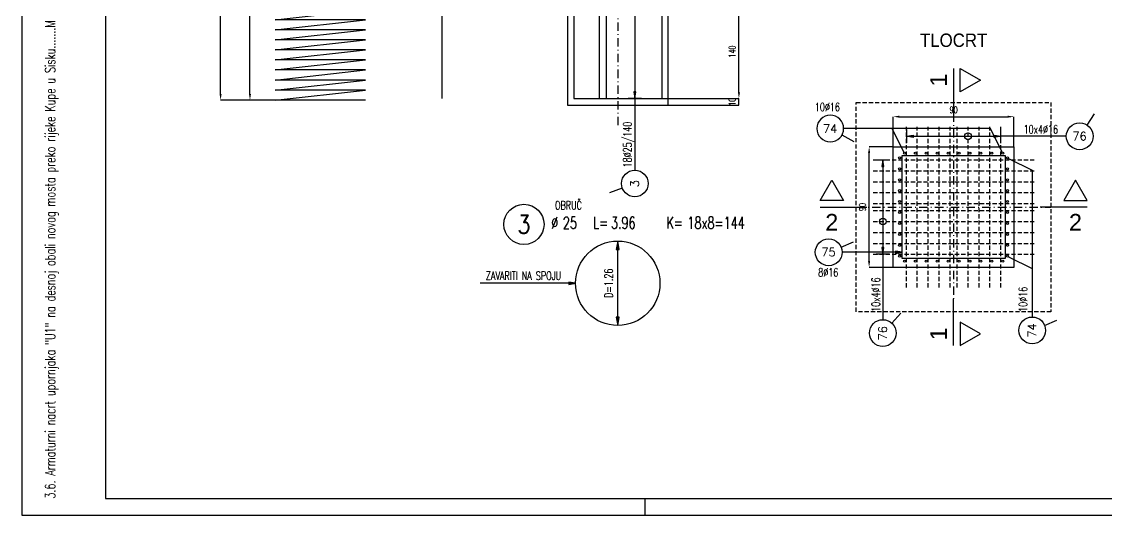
# Model space of a CAD drawing. Extents: x 0 to 12346, y 0 to 3567.
# Drawn here: x 0 to 1619, y 0 to 737 of the extents above; entities that cross this region are included whole.
import ezdxf
from ezdxf.enums import TextEntityAlignment as Align

# ---------------------------------------------------------------- set-up
doc = ezdxf.new("R2010")
doc.units = 0
doc.header["$LTSCALE"] = 50
doc.header["$PDMODE"] = 34
doc.header["$PDSIZE"] = 5
for name, pattern in [('CENTER', [0.47, 0.25, -0.1, 0.02, -0.1]), ('HIDDEN', [9.525, 6.35, -3.175]), ('HIDDEN2', [0.1875, 0.125, -0.0625])]:
    doc.linetypes.add(name, pattern=pattern)
doc.layers.get('DEFPOINTS').update_dxf_attribs({"linetype": 'CONTINUOUS'})
for name, color, linetype in [('ARM', 1, 'CONTINUOUS'), ('ARM-I', 6, 'CONTINUOUS'), ('BETON', 7, 'CONTINUOUS'), ('CRTICA', 7, 'CONTINUOUS'), ('FILE', 8, 'CONTINUOUS'), ('KOTE', 4, 'CONTINUOUS'), ('NEVIDLJIVO', 9, 'HIDDEN2'), ('OSI', 2, 'CENTER'), ('TANKO', 8, 'CONTINUOUS'), ('TEKST', 7, 'CONTINUOUS')]:
    doc.layers.add(name, color=color, linetype=linetype)
doc.styles.add('KOTE', font='romans.shx', dxfattribs={"width": 0.7})
doc.styles.add('NASLOV', font='ARIAL.TTF')
doc.styles.get("Standard").update_dxf_attribs({"font": 'romans.shx', "width": 0.9})
doc.dimstyles.new('M-50', dxfattribs={"dimscale": 50, "dimtxt": 0.2, "dimasz": 0.185, "dimexe": 0, "dimexo": 0, "dimgap": 0.1, "dimtad": 1, "dimdec": 0, "dimzin": 0, "dimdsep": 46, "dimtxsty": 'KOTE', "dimcen": 0.09, "dimclrd": 256, "dimclre": 256, "dimclrt": 2, "dimadec": 0, "dimazin": 0, "dimtfac": 1, "dimtdec": 0, "dimtix": 1, "dimtmove": 2, "dimatfit": 3, "dimfxl": 0, "dimtolj": 1, "dimtzin": 0, "dimarcsym": 0})

# ---------------------------------------------------------------- blocks, each defined once
blk = doc.blocks.new('STR')
at = {"layer": 'KOTE', "color": 9}
blk.add_lwpolyline([(-1, 0.17), (-1, -0.17), (0, 0)], close=True, dxfattribs=at)
at = {"layer": 'KOTE', "color": 9, "linetype": 'ByBlock'}
blk.add_solid([(-1, 0.17), (-1, -0.17), (0, 0)], dxfattribs=at)
blk = doc.blocks.new('*D294')
at = {"layer": 'DEFPOINTS', "color": 0}
for p in [(955.4, 622.5), (1070.7, 622.5), (964.8, 612.5)]:
    blk.add_point(p, dxfattribs=at)
at = {"layer": 'TANKO', "lineweight": -2}
for p, q in [((955.4, 622.5), (1070.7, 622.5)), ((1070.7, 612.5), (1070.7, 622.5)), ((964.8, 612.5), (1070.7, 612.5))]:
    blk.add_line(p, q, dxfattribs=at)
at = {"layer": 'TANKO', "color": 2, "insert": (1060.7, 617.5), "char_height": 10, "attachment_point": 5, "rotation": 90, "style": 'KOTE'}
blk.add_mtext('\\A1;10', dxfattribs=at)
blk = doc.blocks.new('S')
at = {"layer": 'KOTE', "color": 9}
blk.add_line((0, 1), (0, -1), dxfattribs=at)
blk.add_lwpolyline([(-1, 0.17), (-1, -0.17), (0, 0)], close=True, dxfattribs=at)
at = {"layer": 'KOTE', "color": 9, "linetype": 'ByBlock'}
blk.add_solid([(-1, 0.17), (-1, -0.17), (0, 0)], dxfattribs=at)
blk = doc.blocks.new('P')
at = {"layer": 'KOTE'}
blk.add_circle((0, 0), 0.4, dxfattribs=at)
blk.add_attdef('P', text='', height=0.25, dxfattribs=at).set_placement((-0.004, 0.004), align=Align.MIDDLE)
blk = doc.blocks.new('POZ')
at = {"layer": 'ARM-I'}
blk.add_circle((0, 0), 0.6, dxfattribs=at)
at = {"layer": 'ARM', "width": 0.7}
for s, p in [('%%c', (0.814, -0.125)), ('L=', (2.064, -0.125)), ('K=', (4.256, -0.125))]:
    blk.add_text(s, height=0.35, dxfattribs=at).set_placement(p)
for tag, p in [('VA', (0.879, 0.435)), ('FI', (1.162, -0.13)), ('DUZ', (2.598, -0.13)), ('KOM', (4.881, -0.13))]:
    blk.add_attdef(tag, p, '', height=0.35, dxfattribs=at)
at = {"layer": 'ARM', "width": 0.7, "flags": 1}
for tag, p in [('TIP', (1.038, -0.896)), ('A', (1.162, -1.411)), ('B', (1.162, -1.918)), ('C', (1.162, -2.426)), ('D', (1.162, -2.934)), ('E', (1.162, -3.441)), ('F', (1.162, -3.949)), ('G', (1.162, -4.457)), ('H', (1.162, -4.964)), ('I', (1.162, -5.472)), ('J', (1.162, -5.98)), ('K', (1.162, -6.487)), ('L', (1.162, -6.995)), ('M', (1.162, -7.503)), ('N', (1.162, -8.011))]:
    blk.add_attdef(tag, p, '', height=0.35, dxfattribs=at)
at = {"layer": 'ARM-I', "width": 0.8}
blk.add_attdef('POZ', text='', height=0.55, dxfattribs=at).set_placement((0, 0), align=Align.MIDDLE)
blk = doc.blocks.new('*D321')
at = {"layer": 'DEFPOINTS', "color": 0}
for p in [(340.8, 1415), (378.3, 1415), (378.3, 620)]:
    blk.add_point(p, dxfattribs=at)
at = {"layer": 'KOTE', "lineweight": -2}
for p, q in [((378.3, 1415), (340.8, 1415)), ((340.8, 629.2), (340.8, 1405.7)), ((378.3, 620), (340.8, 620))]:
    blk.add_line(p, q, dxfattribs=at)
at = {"layer": 'KOTE'}
for points in [[(339.2, 1405.7), (342.3, 1405.7), (340.8, 1415)], [(339.2, 629.2), (342.3, 629.2), (340.8, 620)]]:
    blk.add_solid(points, dxfattribs=at)
at = {"layer": 'KOTE', "color": 2, "insert": (330.8, 1017.5), "char_height": 10, "attachment_point": 5, "rotation": 90, "style": 'KOTE'}
blk.add_mtext('\\A1;53x15', dxfattribs=at)
blk = doc.blocks.new('*D323')
at = {"layer": 'DEFPOINTS', "color": 0}
for p in [(296.9, 1415), (378.3, 1415), (378.3, 620)]:
    blk.add_point(p, dxfattribs=at)
at = {"layer": 'KOTE', "lineweight": -2}
for p, q in [((378.3, 1415), (296.9, 1415)), ((296.9, 629.2), (296.9, 1405.7)), ((378.3, 620), (296.9, 620))]:
    blk.add_line(p, q, dxfattribs=at)
at = {"layer": 'KOTE'}
for points in [[(295.4, 1405.7), (298.5, 1405.7), (296.9, 1415)], [(295.4, 629.2), (298.5, 629.2), (296.9, 620)]]:
    blk.add_solid(points, dxfattribs=at)
at = {"layer": 'KOTE', "color": 2, "insert": (286.9, 1017.5), "char_height": 10, "attachment_point": 5, "rotation": 90, "style": 'KOTE'}
blk.add_mtext('\\A1;795', dxfattribs=at)
blk = doc.blocks.new('A$C03C140D4')
at = {"layer": 'ARM-I'}
for p, q in [((-135, 780), (0, 795)), ((0, 795), (-135, 795)), ((-135, 765), (0, 780)), ((0, 780), (-135, 780)), ((-135, 750), (0, 765)), ((0, 765), (-135, 765)), ((-135, 735), (0, 750)), ((0, 750), (-135, 750)), ((-135, 720), (0, 735)), ((0, 735), (-135, 735)), ((-135, 705), (0, 720)), ((0, 720), (-135, 720)), ((-135, 690), (0, 705)), ((0, 705), (-135, 705)), ((-135, 675), (0, 690)), ((0, 690), (-135, 690)), ((-135, 660), (0, 675)), ((0, 675), (-135, 675)), ((-135, 645), (0, 660)), ((0, 660), (-135, 660)), ((-135, 630), (0, 645)), ((0, 645), (-135, 645)), ((-135, 615), (0, 630)), ((0, 630), (-135, 630)), ((-135, 600), (0, 615)), ((0, 615), (-135, 615)), ((-135, 585), (0, 600)), ((0, 600), (-135, 600)), ((-135, 570), (0, 585)), ((0, 585), (-135, 585)), ((-135, 555), (0, 570)), ((0, 570), (-135, 570)), ((-135, 540), (0, 555)), ((0, 555), (-135, 555)), ((-135, 525), (0, 540)), ((0, 540), (-135, 540)), ((-135, 510), (0, 525)), ((0, 525), (-135, 525)), ((-135, 495), (0, 510)), ((0, 510), (-135, 510)), ((-135, 480), (0, 495)), ((0, 495), (-135, 495)), ((-135, 465), (0, 480)), ((0, 480), (-135, 480)), ((-135, 450), (0, 465)), ((0, 465), (-135, 465)), ((-135, 435), (0, 450)), ((0, 450), (-135, 450)), ((-135, 420), (0, 435)), ((0, 435), (-135, 435)), ((-135, 405), (0, 420)), ((0, 420), (-135, 420)), ((-135, 390), (0, 405)), ((0, 405), (-135, 405)), ((-135, 375), (0, 390)), ((0, 390), (-135, 390)), ((-135, 360), (0, 375)), ((0, 375), (-135, 375)), ((-135, 345), (0, 360)), ((0, 360), (-135, 360)), ((-135, 330), (0, 345)), ((0, 345), (-135, 345)), ((-135, 315), (0, 330)), ((0, 330), (-135, 330)), ((-135, 300), (0, 315)), ((0, 315), (-135, 315)), ((-135, 285), (0, 300)), ((0, 300), (-135, 300)), ((-135, 270), (0, 285)), ((0, 285), (-135, 285)), ((-135, 255), (0, 270)), ((0, 270), (-135, 270)), ((-135, 240), (0, 255)), ((0, 255), (-135, 255)), ((-135, 225), (0, 240)), ((0, 240), (-135, 240)), ((-135, 210), (0, 225)), ((0, 225), (-135, 225)), ((-135, 195), (0, 210)), ((0, 210), (-135, 210)), ((-135, 180), (0, 195)), ((0, 195), (-135, 195)), ((-135, 165), (0, 180)), ((0, 180), (-135, 180)), ((-135, 150), (0, 165)), ((0, 165), (-135, 165)), ((-135, 135), (0, 150)), ((0, 150), (-135, 150)), ((-135, 120), (0, 135)), ((0, 135), (-135, 135)), ((-135, 105), (0, 120)), ((0, 120), (-135, 120)), ((-135, 90), (0, 105)), ((0, 105), (-135, 105)), ((-135, 75), (0, 90)), ((0, 90), (-135, 90)), ((-135, 60), (0, 75)), ((0, 75), (-135, 75)), ((-135, 45), (0, 60)), ((0, 60), (-135, 60)), ((-135, 30), (0, 45)), ((0, 45), (-135, 45)), ((-135, 15), (0, 30)), ((0, 30), (-135, 30)), ((-135, 0), (0, 15)), ((0, 15), (-135, 15)), ((0, 0), (-135, 0))]:
    blk.add_line(p, q, dxfattribs=at)
blk = doc.blocks.new('*D345')
at = {"layer": 'DEFPOINTS', "color": 0}
for p in [(955.4, 762.5), (1070.7, 762.5), (955.4, 622.5)]:
    blk.add_point(p, dxfattribs=at)
at = {"layer": 'TANKO', "lineweight": -2}
for p, q in [((955.4, 762.5), (1070.7, 762.5)), ((1070.7, 631.7), (1070.7, 753.2)), ((955.4, 622.5), (1070.7, 622.5))]:
    blk.add_line(p, q, dxfattribs=at)
at = {"layer": 'TANKO'}
for points in [[(1069.2, 753.2), (1072.3, 753.2), (1070.7, 762.5)], [(1069.2, 631.7), (1072.3, 631.7), (1070.7, 622.5)]]:
    blk.add_solid(points, dxfattribs=at)
at = {"layer": 'TANKO', "color": 2, "insert": (1060.7, 692.5), "char_height": 10, "attachment_point": 5, "rotation": 90, "style": 'KOTE'}
blk.add_mtext('\\A1;140', dxfattribs=at)
blk = doc.blocks.new('*D360')
at = {"layer": 'DEFPOINTS', "color": 0}
for p in [(1481.2, 595.3), (1301.2, 550.3), (1481.2, 550.3)]:
    blk.add_point(p, dxfattribs=at)
at = {"layer": 'TANKO', "lineweight": -2}
for p, q in [((1301.2, 550.3), (1301.2, 595.3)), ((1310.4, 595.3), (1471.9, 595.3)), ((1481.2, 550.3), (1481.2, 595.3))]:
    blk.add_line(p, q, dxfattribs=at)
at = {"layer": 'TANKO'}
for points in [[(1310.4, 596.8), (1310.4, 593.8), (1301.2, 595.3)], [(1471.9, 596.8), (1471.9, 593.8), (1481.2, 595.3)]]:
    blk.add_solid(points, dxfattribs=at)
at = {"layer": 'TANKO', "color": 2, "insert": (1391.2, 605.4), "char_height": 10, "attachment_point": 5, "style": 'KOTE'}
blk.add_mtext('\\A1;{\\fRomanS|b0|i0|c238|p2;90}', dxfattribs=at)
blk = doc.blocks.new('*D361')
at = {"layer": 'DEFPOINTS', "color": 0}
for p in [(1265.1, 550.3), (1301.2, 550.3), (1301.2, 370.3)]:
    blk.add_point(p, dxfattribs=at)
at = {"layer": 'TANKO', "lineweight": -2}
for p, q in [((1301.2, 550.3), (1265.1, 550.3)), ((1265.1, 379.6), (1265.1, 541.1)), ((1301.2, 370.3), (1265.1, 370.3))]:
    blk.add_line(p, q, dxfattribs=at)
at = {"layer": 'TANKO'}
for points in [[(1263.5, 541.1), (1266.6, 541.1), (1265.1, 550.3)], [(1263.5, 379.6), (1266.6, 379.6), (1265.1, 370.3)]]:
    blk.add_solid(points, dxfattribs=at)
at = {"layer": 'TANKO', "color": 2, "insert": (1255, 460.3), "char_height": 10, "attachment_point": 5, "rotation": 90, "style": 'KOTE'}
blk.add_mtext('\\A1;{\\fRomanS|b0|i0|c238|p2;90}', dxfattribs=at)

msp = doc.modelspace()

# ---------------------------------------------------------------- linework, layer by layer
at = {"layer": 'ARM'}
for p, q in [((824.2, 3210), (824.2, 622.5)), ((862, 3210), (862, 622.5)), ((872.5, 3210), (872.5, 622.5)), ((955.4, 3210), (955.4, 622.5)), ((824.2, 622.5), (955.4, 622.5))]:
    msp.add_line(p, q, dxfattribs=at)
msp.add_lwpolyline([(1314.2, 537.3), (1468.2, 537.3), (1468.2, 383.3), (1314.2, 383.3)], close=True, dxfattribs=at)
at = {"layer": 'ARM-I'}
msp.add_lwpolyline([(627.5, 622.5), (627.5, 1572.5)], dxfattribs=at)
msp.add_circle((889.8, 346.5), 63, dxfattribs=at)
at = {"layer": 'BETON'}
for p, q in [((814.8, 3012.5), (814.8, 612.5)), ((964.8, 3012.5), (964.8, 612.5)), ((814.8, 612.5), (964.8, 612.5))]:
    msp.add_line(p, q, dxfattribs=at)
for points in [[(0, 0), (10180.8, 0), (10180.8, 3566.7), (0, 3566.7)], [(125, 25), (10155.8, 25), (10155.8, 3541.7), (125, 3541.7)], [(1301.2, 550.3), (1481.2, 550.3), (1481.2, 370.3), (1301.2, 370.3)]]:
    msp.add_lwpolyline(points, close=True, dxfattribs=at)
at = {"layer": 'CRTICA'}
for p, q in [((1590.4, 582.7), (1601.4, 599.4)), ((1224.5, 568), (1242.1, 558.4)), ((896.5, 488.6), (877.7, 481.7)), ((1223.1, 400.6), (1241.5, 408.3)), ((1298.8, 287), (1312.2, 301.9)), ((1527, 283.7), (1545.5, 291.3))]:
    msp.add_line(p, q, dxfattribs=at)
at = {"layer": 'FILE'}
msp.add_line((930.8, 0), (930.8, 25), dxfattribs=at)
at = {"layer": 'KOTE'}
for centre, radius in [((1412.7, 566), 5), ((1310.6, 533.7), 1.5), ((1317.8, 540.9), 1.5), ((1334.1, 540.9), 1.5), ((1350.4, 540.9), 1.5), ((1366.7, 540.9), 1.5), ((1383, 540.9), 1.5), ((1399.3, 540.9), 1.5), ((1415.6, 540.9), 1.5), ((1432, 540.9), 1.5), ((1448.3, 540.9), 1.5), ((1464.6, 540.9), 1.5), ((1471.8, 533.7), 1.5), ((1310.6, 517.4), 1.5), ((1471.8, 517.4), 1.5), ((1310.6, 501.1), 1.5), ((1471.8, 501.1), 1.5), ((1310.6, 484.8), 1.5), ((1471.8, 484.8), 1.5), ((1310.6, 468.5), 1.5), ((1471.8, 468.5), 1.5), ((1310.6, 452.2), 1.5), ((1471.8, 452.2), 1.5), ((1285.5, 438.8), 5), ((1310.6, 435.9), 1.5), ((1471.8, 435.9), 1.5), ((1310.6, 419.5), 1.5), ((1471.8, 419.5), 1.5), ((1310.6, 403.2), 1.5), ((1471.8, 403.2), 1.5), ((1310.6, 386.9), 1.5), ((1317.8, 379.7), 1.5), ((1334.1, 379.7), 1.5), ((1350.4, 379.7), 1.5), ((1366.7, 379.7), 1.5), ((1383, 379.7), 1.5), ((1399.3, 379.7), 1.5), ((1415.6, 379.7), 1.5), ((1432, 379.7), 1.5), ((1448.3, 379.7), 1.5), ((1464.6, 379.7), 1.5), ((1471.8, 386.9), 1.5)]:
    msp.add_circle(centre, radius, dxfattribs=at)
at = {"layer": 'NEVIDLJIVO'}
for p, q in [((1320.7, 340.3), (1320.7, 580.3)), ((1337, 340.3), (1337, 580.3)), ((1353.3, 340.3), (1353.3, 580.3)), ((1369.6, 340.3), (1369.6, 580.3)), ((1385.9, 340.3), (1385.9, 580.3)), ((1396.4, 340.3), (1396.4, 580.3)), ((1412.7, 340.3), (1412.7, 580.3)), ((1429.1, 340.3), (1429.1, 580.3)), ((1445.4, 340.3), (1445.4, 580.3)), ((1461.7, 340.3), (1461.7, 580.3)), ((1271.2, 530.8), (1511.2, 530.8)), ((1271.2, 514.5), (1511.2, 514.5)), ((1271.2, 498.2), (1511.2, 498.2)), ((1271.2, 481.9), (1511.2, 481.9)), ((1271.2, 465.6), (1511.2, 465.6)), ((1271.2, 455.1), (1511.2, 455.1)), ((1271.2, 438.8), (1511.2, 438.8)), ((1271.2, 422.4), (1511.2, 422.4)), ((1271.2, 406.1), (1511.2, 406.1)), ((1271.2, 389.8), (1511.2, 389.8))]:
    msp.add_line(p, q, dxfattribs=at)
msp.add_lwpolyline([(1245.9, 616.7), (1536.5, 616.7), (1536.5, 303.9), (1245.9, 303.9)], close=True, dxfattribs=at)
at = {"layer": 'OSI'}
for p, q in [((889.8, 3062.5), (889.8, 582.5)), ((1391.2, 600.3), (1391.2, 320.3)), ((1245.9, 460.3), (1536.5, 460.3))]:
    msp.add_line(p, q, dxfattribs=at)
at = {"layer": 'TANKO'}
for p, q in [((915.3, 3002.5), (915.3, 622.5)), ((915.3, 622.5), (915.3, 515.5)), ((1446.1, 577.6), (1227, 577.6)), ((1317.1, 542.3), (1299.3, 577.6)), ((1463.9, 542.3), (1446.1, 577.6)), ((1320.7, 566), (1461.7, 566)), ((1559.4, 566), (1461.7, 566)), ((1285.5, 530.8), (1285.5, 389.8)), ((1473.1, 533), (1508.5, 515.2)), ((1508.5, 515.2), (1508.5, 296.1)), ((889.8, 283.5), (889.8, 409.5)), ((1314.2, 392.8), (1224.7, 392.8)), ((1285.5, 389.8), (1285.5, 292.1)), ((1473.1, 386.2), (1508.5, 368.4)), ((826.8, 346.5), (684.5, 346.5))]:
    msp.add_line(p, q, dxfattribs=at)
at = {"layer": 'TEKST', "linetype": 'HIDDEN'}
for p, q in [((1391.2, 667.3), (1391.2, 597.3)), ((1191.8, 460.3), (1261.8, 460.3)), ((1590.6, 460.3), (1520.6, 460.3)), ((1391.2, 253.4), (1391.2, 323.4))]:
    msp.add_line(p, q, dxfattribs=at)
at = {"layer": 'TEKST'}
for points in [[(1401.2, 632.3), (1401.2, 667.3), (1431.5, 649.8)], [(1226.8, 470.3), (1191.8, 470.3), (1209.3, 500.6)], [(1555.6, 470.3), (1590.6, 470.3), (1573.1, 500.6)], [(1401.2, 288.4), (1401.2, 253.4), (1431.5, 270.9)]]:
    msp.add_lwpolyline(points, close=True, dxfattribs=at)

# ---------------------------------------------------------------- block references
at = {"layer": 'KOTE', "yscale": 10, "zscale": 10}
for p, xscale, rotation in [((915.3, 622.5), 10, 270), ((1320.7, 566), -10, 1.854516540333861e-11), ((1461.7, 566), -10, 180.0000000000185), ((1285.5, 530.8), 10, 90), ((1285.5, 389.8), 10, 270)]:
    msp.add_blockref('S', p, dxfattribs=dict(at, xscale=xscale, rotation=rotation))
at = {"layer": 'KOTE'}
ref = msp.add_blockref('P', (1207, 577.6), dxfattribs=dict(at, xscale=-50, yscale=50, zscale=50, rotation=179.9999999999814))
ref.add_attrib('P', '74', dxfattribs={"height": 12.5, "rotation": 360}).set_placement((1206.8, 577.4), align=Align.MIDDLE)
ref = msp.add_blockref('P', (1579.4, 566), dxfattribs=dict(at, xscale=50, yscale=50, zscale=50))
ref.add_attrib('P', '76', dxfattribs={"height": 12.5}).set_placement((1579.2, 566.2), align=Align.MIDDLE)
ref = msp.add_blockref('P', (915.3, 495.5), dxfattribs=dict(at, xscale=50, yscale=50, zscale=50, rotation=90))
ref.add_attrib('P', '3', dxfattribs={"height": 12.5, "rotation": 90}).set_placement((915.1, 495.3), align=Align.MIDDLE)
at = {"layer": 'KOTE', "xscale": 50, "yscale": 50, "zscale": 50}
msp.add_blockref('POZ', (749.8, 434.5), dxfattribs=at).add_auto_attribs({'POZ': '3', 'FI': '25', 'DUZ': '3.96', 'KOM': '18x8=144'})
at = {"layer": 'KOTE'}
ref = msp.add_blockref('P', (1204.7, 392.8), dxfattribs=dict(at, xscale=50, yscale=50, zscale=50))
ref.add_attrib('P', '75', dxfattribs={"height": 12.5}).set_placement((1204.5, 393), align=Align.MIDDLE)
at = {"layer": 'KOTE', "xscale": 10, "yscale": 10, "zscale": 10}
for p in [(1314.2, 392.8), (826.8, 346.5)]:
    msp.add_blockref('STR', p, dxfattribs=at)
at = {"layer": 'KOTE'}
ref = msp.add_blockref('P', (1285.5, 272.1), dxfattribs=dict(at, xscale=50, yscale=50, zscale=50, rotation=90))
ref.add_attrib('P', '76', dxfattribs={"height": 12.5, "rotation": 90}).set_placement((1285.3, 271.9), align=Align.MIDDLE)
ref = msp.add_blockref('P', (1508.5, 276.1), dxfattribs=dict(at, xscale=50, yscale=50, zscale=50, rotation=90))
ref.add_attrib('P', '74', dxfattribs={"height": 12.5, "rotation": 90}).set_placement((1508.3, 276), align=Align.MIDDLE)
at = {"layer": 'TANKO'}
msp.add_blockref('A$C03C140D4', (513.3, 620), dxfattribs=at)
at = {"layer": 'TANKO', "xscale": 12.5, "yscale": 12.5, "zscale": 12.5}
for p, rotation in [((889.8, 409.5), 90), ((889.8, 283.5), 270)]:
    msp.add_blockref('STR', p, dxfattribs=dict(at, rotation=rotation))

# ---------------------------------------------------------------- texts
at = {"layer": 'FILE', "style": 'KOTE', "width": 0.7}
msp.add_text('3.6. Armaturni nacrt upornjaka "U1" na desnoj obali novog mosta preko rijeke Kupe u Sisku.......M 1:50', height=15, rotation=90, dxfattribs=at).set_placement((50, 25))
at = {"layer": 'KOTE', "style": 'KOTE', "width": 0.7}
for s, rotation, p in [('10%%c16', 360, (1184, 603.5)), ('18%%C25/140', 90, (910.5, 519.5)), ('10x4%%c16', 90, (1281.3, 303.9)), ('10%%c16', 90, (1501, 303.8))]:
    msp.add_text(s, height=12.5, rotation=rotation, dxfattribs=at).set_placement(p)
msp.add_text('10x4%%c16', height=12.5, dxfattribs=at).set_placement((1495.7, 570.2))
for s, p in [('OBRUČ', (816.2, 464.8)), ('ZAVARITI NA SPOJU', (749.2, 357.8)), ('8%%c16', (1204.1, 362.8))]:
    msp.add_text(s, height=12.5, dxfattribs=at).set_placement(p, align=Align.MIDDLE)
msp.add_text('D=1.26', height=12.5, rotation=90, dxfattribs=at).set_placement((876.1, 346.5), align=Align.MIDDLE)
at = {"layer": 'TEKST', "style": 'NASLOV'}
for p in [(1368.7, 649.8), (1368.7, 270.9)]:
    msp.add_text('1', height=25, rotation=90, dxfattribs=at).set_placement(p, align=Align.MIDDLE)
for p in [(1209.3, 437.8), (1573.1, 437.8)]:
    msp.add_text('2', height=25, dxfattribs=at).set_placement(p, align=Align.MIDDLE)
at = {"layer": 'TEKST', "insert": (1391.2, 709.3), "char_height": 20, "attachment_point": 5}
msp.add_mtext('{\\fArial|b0|i0|c238|p34;TLOCRT}', dxfattribs=at)

# ---------------------------------------------------------------- dimensions: what is measured, and where the dimension line sits
at = {"layer": 'KOTE'}
dim = msp.add_linear_dim(base=(296.9, 1415), p1=(378.3, 620), p2=(378.3, 1415), angle=90, dimstyle='M-50', dxfattribs=at)
dim.commit()
dim.dimension.update_dxf_attribs({"geometry": '*D323', "text_midpoint": (286.9, 1017.5)})
dim = msp.add_linear_dim(base=(340.8, 1415), p1=(378.3, 620), p2=(378.3, 1415), angle=90, text='53x15', dimstyle='M-50', dxfattribs=at)
dim.commit()
dim.dimension.update_dxf_attribs({"geometry": '*D321', "text_midpoint": (330.8, 1017.5)})
at = {"layer": 'TANKO'}
for base, p1, p2, picture, middle in [((1070.7, 762.5), (955.4, 622.5), (955.4, 762.5), '*D345', (1060.7, 692.5)), ((1070.7, 622.5), (964.8, 612.5), (955.4, 622.5), '*D294', (1060.7, 617.5))]:
    dim = msp.add_linear_dim(base=base, p1=p1, p2=p2, angle=90, dimstyle='M-50', dxfattribs=at)
    dim.commit()
    dim.dimension.update_dxf_attribs({"geometry": picture, "text_midpoint": middle})
dim = msp.add_linear_dim(base=(1481.2, 595.3), p1=(1301.2, 550.3), p2=(1481.2, 550.3), text='{\\fRomanS|b0|i0|c238|p2;90}', dimstyle='M-50', dxfattribs=at)
dim.commit()
dim.dimension.update_dxf_attribs({"geometry": '*D360', "text_midpoint": (1391.2, 605.4)})
dim = msp.add_linear_dim(base=(1265.1, 550.3), p1=(1301.2, 370.3), p2=(1301.2, 550.3), angle=90, text='{\\fRomanS|b0|i0|c238|p2;90}', dimstyle='M-50', dxfattribs=at)
dim.commit()
dim.dimension.update_dxf_attribs({"geometry": '*D361', "text_midpoint": (1255, 460.3)})

doc.saveas('drawing.dxf')
